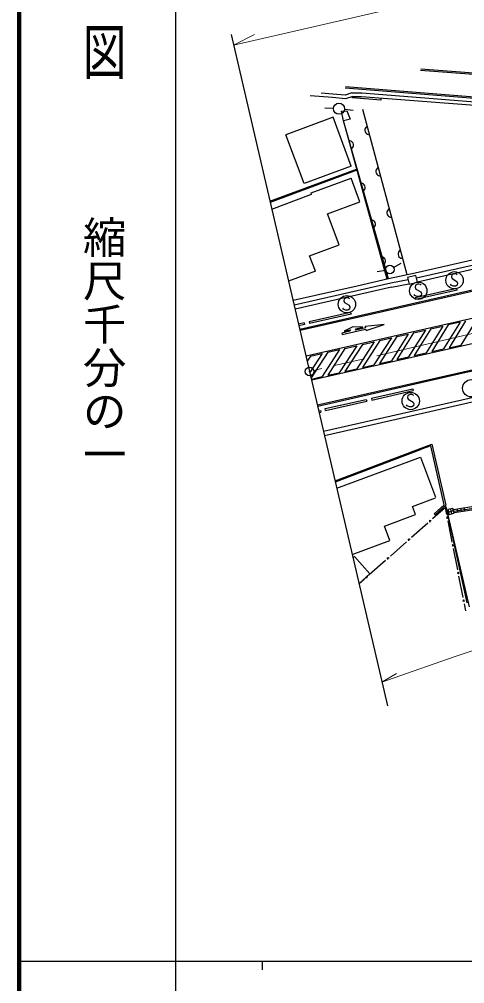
# Model space of a CAD drawing. Units: millimetres, scale not verified. Extents: x 40000 to 680000, y 20000 to 380000.
# Drawn here: x 40000 to 91348, y 202409 to 313654 of the extents above; entities that cross this region are included whole.
import ezdxf
from ezdxf.enums import TextEntityAlignment as Align

# ---------------------------------------------------------------- set-up
doc = ezdxf.new("R2010")
doc.units = ezdxf.units.MM
doc.header["$LTSCALE"] = 1000
doc.linetypes.add('CHAIN', pattern=[18.5, 12, -1.5, 3.5, -1.5])
for name, color, linetype, lineweight in [('M-BGD', 7, 'Continuous', 25), ('M-BGD-EXST', 7, 'Continuous', 25), ('M-BMK', 2, 'CHAIN', 13), ('M-BMK-OTRS', 5, 'Continuous', 25), ('M-BMK-SRVR', 3, 'Continuous', 25), ('M-STR-HTXT', 7, 'Continuous', 13), ('M-STR-STRC', 7, 'Continuous', 25), ('M-TTL', 2, 'Continuous', 140), ('M-TTL-BAND', 7, 'Continuous', 25)]:
    doc.layers.add(name, color=color, linetype=linetype, lineweight=lineweight)
doc.styles.add('@ＭＳ ゴシック', font='')
doc.styles.get('@ＭＳ ゴシック').set_extended_font_data('@MS Gothic')

msp = doc.modelspace()

# ---------------------------------------------------------------- linework, layer by layer
at = {"layer": 'M-BGD'}
for p, q in [((86268, 307801), (98460, 306848)), ((86279, 307950), (98472, 306998)), ((76108, 304615), (73551, 304827)), ((76146, 305033), (74803, 305145)), ((77570, 304892), (76146, 305033)), ((78323, 305161), (77570, 304892)), ((77579, 305732), (148354, 300189)), ((77591, 305882), (148365, 300338)), ((78323, 305161), (79475, 305159)), ((79475, 305159), (93032, 304089)), ((77622, 304464), (76108, 304615)), ((78452, 304761), (77622, 304464)), ((78426, 304585), (78438, 304735)), ((81675, 304314), (78426, 304585)), ((78452, 304761), (79459, 304759)), ((79459, 304759), (93002, 303690)), ((81688, 304463), (81675, 304314)), ((76207, 303362), (75207, 303393)), ((77162, 303049), (77765, 303080)), ((77369, 301954), (77162, 303049)), ((77503, 303277), (78498, 303178)), ((77765, 303080), (78132, 302150)), ((84725, 284174), (79607, 303233)), ((76196, 302363), (70744, 300320)), ((78273, 296694), (76196, 302363)), ((78132, 302150), (77369, 301954)), ((77863, 300173), (77369, 301954)), ((82556, 283702), (77369, 301954)), ((79828, 300945), (79821, 300818)), ((79821, 300818), (79862, 300664)), ((79860, 301057), (79828, 300945)), ((79931, 301179), (79860, 301057)), ((79862, 300664), (79932, 300558)), ((80012, 301263), (79931, 301179)), ((79932, 300558), (80016, 300477)), ((80117, 301333), (80012, 301263)), ((80016, 300477), (80138, 300407)), ((80138, 300407), (80251, 300375)), ((80251, 300375), (80377, 300367)), ((72847, 294706), (70744, 300320)), ((79797, 293125), (77863, 300173)), ((78111, 299640), (77984, 299648)), ((78223, 299608), (78111, 299640)), ((78345, 299537), (78223, 299608)), ((78429, 299456), (78345, 299537)), ((78498, 299351), (78429, 299456)), ((78540, 299196), (78498, 299351)), ((78242, 298682), (78348, 298752)), ((78348, 298752), (78429, 298835)), ((78429, 298835), (78500, 298958)), ((78500, 298958), (78532, 299070)), ((78532, 299070), (78540, 299196)), ((68898, 292675), (78858, 296376)), ((78910, 296236), (68932, 292528)), ((78273, 296694), (72847, 294706)), ((78858, 296376), (78910, 296236)), ((81108, 296180), (81100, 296054)), ((81100, 296054), (81142, 295899)), ((81140, 296292), (81108, 296180)), ((81210, 296415), (81140, 296292)), ((81291, 296499), (81210, 296415)), ((81397, 296568), (81291, 296499)), ((73653, 293623), (78241, 295342)), ((79263, 292615), (78241, 295342)), ((81142, 295899), (81211, 295794)), ((81211, 295794), (81295, 295713)), ((81295, 295713), (81418, 295642)), ((81418, 295642), (81530, 295610)), ((81530, 295610), (81656, 295603)), ((79440, 294733), (79313, 294739)), ((79552, 294702), (79440, 294733)), ((79675, 294633), (79552, 294702)), ((79582, 293776), (79686, 293847)), ((79760, 294552), (79675, 294633)), ((79686, 293847), (79767, 293931)), ((79831, 294447), (79760, 294552)), ((79767, 293931), (79836, 294055)), ((79873, 294293), (79831, 294447)), ((79836, 294055), (79867, 294167)), ((79867, 294167), (79873, 294293)), ((69111, 291760), (73705, 293482)), ((138725, 292984), (72341, 277887)), ((138759, 292838), (72375, 277741)), ((73705, 293482), (73653, 293623)), ((75523, 291207), (79263, 292615)), ((82397, 283666), (79797, 293125)), ((82419, 291527), (82387, 291415)), ((82490, 291650), (82419, 291527)), ((82571, 291734), (82490, 291650)), ((82676, 291804), (82571, 291734)), ((85791, 283826), (123137, 292385)), ((85891, 283387), (123238, 291947)), ((76871, 287626), (75523, 291207)), ((80619, 290496), (80493, 290503)), ((80732, 290465), (80619, 290496)), ((80855, 290396), (80732, 290465)), ((80940, 290316), (80855, 290396)), ((82387, 291415), (82380, 291289)), ((82380, 291289), (82421, 291135)), ((82421, 291135), (82491, 291029)), ((82491, 291029), (82575, 290948)), ((82575, 290948), (82697, 290877)), ((82697, 290877), (82809, 290845)), ((82809, 290845), (82936, 290838)), ((114946, 291039), (85653, 284375)), ((73053, 274828), (139451, 289923)), ((80761, 289539), (80866, 289610)), ((80866, 289610), (80946, 289695)), ((81010, 290211), (80940, 290316)), ((80946, 289695), (81016, 289818)), ((81053, 290057), (81010, 290211)), ((81016, 289818), (81047, 289930)), ((81047, 289930), (81053, 290057)), ((73472, 286361), (76871, 287626)), ((83956, 287039), (83850, 286969)), ((74135, 284581), (73472, 286361)), ((137563, 286548), (73709, 272011)), ((81799, 286260), (81673, 286266)), ((81912, 286229), (81799, 286260)), ((82035, 286159), (81912, 286229)), ((82119, 286079), (82035, 286159)), ((82190, 285974), (82119, 286079)), ((82233, 285820), (82190, 285974)), ((83667, 286651), (83659, 286524)), ((83659, 286524), (83701, 286370)), ((83699, 286763), (83667, 286651)), ((83769, 286885), (83699, 286763)), ((83701, 286370), (83770, 286264)), ((83850, 286969), (83769, 286885)), ((83770, 286264), (83854, 286183)), ((83854, 286183), (83977, 286113)), ((83977, 286113), (84089, 286081)), ((84089, 286081), (84215, 286073)), ((81941, 285303), (82046, 285373)), ((82046, 285373), (82126, 285458)), ((82126, 285458), (82196, 285581)), ((82196, 285581), (82227, 285694)), ((82227, 285694), (82233, 285820)), ((83149, 285027), (84024, 285513)), ((74135, 284581), (71050, 283432)), ((82556, 283702), (78951, 282876)), ((82221, 284691), (81238, 284504)), ((85653, 284375), (82556, 283702)), ((85709, 284094), (84746, 283861)), ((84746, 283861), (84934, 283086)), ((85896, 283319), (85709, 284094)), ((78951, 282876), (71569, 281201)), ((71681, 280721), (82814, 283255)), ((82916, 282765), (71794, 280234)), ((82814, 283255), (84819, 283630)), ((82916, 282765), (84911, 283139)), ((84934, 283086), (85896, 283319)), ((90427, 282619), (85650, 281536)), ((90471, 282424), (90427, 282619)), ((85650, 281536), (85694, 281341)), ((90471, 282424), (85694, 281341)), ((78200, 279846), (73421, 278755)), ((78245, 279651), (73466, 278560)), ((78200, 279846), (78245, 279651)), ((72836, 278639), (72199, 278494)), ((72881, 278444), (72245, 278300)), ((72836, 278639), (72881, 278444)), ((73421, 278755), (73466, 278560)), ((78440, 278186), (77445, 277669)), ((79602, 278148), (78440, 278186)), ((78805, 277960), (79602, 278148)), ((82062, 278464), (79866, 278200)), ((79866, 278200), (79898, 278063)), ((79978, 277775), (82062, 278464)), ((88821, 278259), (86914, 275171)), ((87448, 277947), (88821, 278259)), ((89444, 278400), (87546, 275315)), ((90815, 278712), (88899, 275623)), ((90815, 278712), (89444, 278400)), ((91437, 278853), (89539, 275769)), ((92820, 279168), (90887, 276076)), ((114993, 278304), (91153, 272965)), ((115027, 278158), (91186, 272819)), ((78119, 277663), (77181, 277440)), ((77181, 277440), (77209, 277298)), ((77209, 277298), (79930, 277906)), ((77445, 277669), (78200, 277825)), ((78200, 277825), (78119, 277663)), ((79898, 278063), (78746, 277807)), ((78746, 277807), (78805, 277960)), ((79930, 277906), (79978, 277775)), ((83542, 277058), (81538, 273947)), ((84815, 277348), (82911, 274260)), ((85448, 277492), (83541, 274403)), ((83542, 277058), (84815, 277348)), ((86818, 277803), (84873, 274707)), ((85448, 277492), (86818, 277803)), ((87448, 277947), (85520, 274854)), ((78914, 276006), (76886, 272888)), ((79557, 276153), (77537, 273037)), ((77537, 275693), (78914, 276006)), ((80918, 276462), (78916, 273351)), ((81572, 276611), (79557, 273497)), ((79557, 276153), (80918, 276462)), ((82916, 276916), (80890, 273800)), ((81572, 276611), (82916, 276916)), ((89539, 275769), (90887, 276076)), ((73558, 274789), (73194, 274222)), ((74917, 275098), (73501, 272904)), ((73558, 274789), (74917, 275098)), ((75555, 275243), (73646, 272278)), ((76914, 275552), (74903, 272437)), ((75555, 275243), (76914, 275552)), ((77537, 275693), (75557, 272586)), ((85520, 274854), (86914, 275171)), ((87546, 275315), (88899, 275623)), ((111749, 274434), (75083, 266108)), ((112016, 273982), (75196, 265621)), ((79557, 273497), (80890, 273800)), ((81538, 273947), (82911, 274260)), ((83541, 274403), (84873, 274707)), ((91153, 272965), (74380, 269127)), ((91186, 272819), (74414, 268981)), ((75557, 272586), (76886, 272888)), ((77537, 273037), (78916, 273351)), ((73675, 272157), (74903, 272437)), ((80600, 269934), (85355, 271022)), ((80645, 269739), (85399, 270827)), ((85355, 271022), (85399, 270827)), ((75243, 268741), (80007, 269802)), ((75287, 268546), (80051, 269607)), ((80007, 269802), (80051, 269607)), ((80600, 269934), (80645, 269739)), ((74525, 268506), (74706, 268546)), ((74570, 268311), (74749, 268350)), ((74706, 268546), (74749, 268350)), ((75287, 268546), (75243, 268741)), ((76405, 260428), (86313, 264201)), ((76439, 260281), (86361, 264059)), ((86313, 264201), (87570, 264632)), ((87460, 264436), (86361, 264059)), ((88990, 257665), (87460, 264436)), ((87570, 264632), (89156, 257614)), ((76607, 259560), (86258, 263127)), ((86258, 263127), (87992, 258525)), ((85325, 257453), (87995, 258450)), ((85675, 256516), (85325, 257453)), ((89128, 257353), (87646, 256039)), ((87831, 256590), (88990, 257665)), ((89156, 257614), (87933, 256480)), ((89288, 256538), (89128, 257353)), ((89190, 257430), (91594, 246360)), ((91886, 245863), (89193, 257451)), ((89995, 257233), (89406, 257092)), ((89406, 257092), (89541, 256528)), ((89699, 257162), (89833, 256598)), ((90130, 256669), (89995, 257233)), ((90061, 257126), (92878, 257553)), ((90120, 256735), (90061, 257126)), ((90091, 256930), (92908, 257357)), ((92938, 257161), (90120, 256735)), ((90464, 257187), (90523, 256796)), ((90866, 257248), (90925, 256856)), ((91269, 257309), (91328, 256917)), ((82114, 255188), (85675, 256516)), ((87343, 255664), (87387, 255916)), ((87933, 256480), (87831, 256590)), ((87933, 256480), (87831, 256590)), ((89263, 256252), (89458, 256087)), ((89301, 256056), (89420, 256283)), ((90063, 256951), (89473, 256810)), ((89541, 256528), (90130, 256669)), ((82726, 253549), (82114, 255188)), ((87085, 255541), (85214, 253882)), ((87493, 255796), (87237, 255783)), ((89915, 253349), (89433, 255802)), ((85061, 253640), (84806, 253627)), ((84912, 253507), (84955, 253760)), ((78384, 251928), (82726, 253549)), ((84653, 253385), (82782, 251726)), ((89890, 253064), (90086, 252898)), ((89929, 252867), (90047, 253094)), ((90543, 250160), (90060, 252613)), ((78475, 251535), (78629, 251676)), ((80422, 249701), (78629, 251676)), ((82630, 251484), (82374, 251471)), ((82480, 251351), (82524, 251604)), ((82221, 251229), (80351, 249570)), ((79169, 248554), (80422, 249701)), ((80198, 249328), (79942, 249315)), ((80048, 249195), (80092, 249447)), ((90517, 249875), (90713, 249709)), ((90556, 249678), (90674, 249906)), ((91170, 246971), (90687, 249424)), ((79790, 249072), (79175, 248528)), ((91144, 246686), (91340, 246520)), ((91183, 246489), (91301, 246717)), ((91475, 245420), (91314, 246235))]:
    msp.add_line(p, q, dxfattribs=at)
for centre, radius in [((76856, 303341), 650), ((82712, 284785), 500)]:
    msp.add_circle(centre, radius, dxfattribs=at)
at = {"layer": 'M-BGD-EXST'}
for p, q in [((89855, 284183), (89815, 283943)), ((89815, 283943), (89895, 283743)), ((90095, 284303), (89855, 284183)), ((89895, 283743), (90455, 283423)), ((90255, 284303), (90095, 284303)), ((90415, 284263), (90255, 284303)), ((90495, 284183), (90415, 284263)), ((85678, 282980), (85638, 282740)), ((85638, 282740), (85718, 282540)), ((85918, 283100), (85678, 282980)), ((86078, 283100), (85918, 283100)), ((86238, 283060), (86078, 283100)), ((86318, 282980), (86238, 283060)), ((89775, 282983), (89695, 283103)), ((90015, 282863), (89775, 282983)), ((90295, 282863), (90015, 282863)), ((90495, 282983), (90295, 282863)), ((90455, 283423), (90535, 283223)), ((90535, 283223), (90495, 282983)), ((77683, 281542), (77443, 281422)), ((77843, 281542), (77683, 281542)), ((78003, 281502), (77843, 281542)), ((78083, 281422), (78003, 281502)), ((85598, 281780), (85518, 281900)), ((85838, 281660), (85598, 281780)), ((85718, 282540), (86278, 282220)), ((86118, 281660), (85838, 281660)), ((86318, 281780), (86118, 281660)), ((86278, 282220), (86358, 282020)), ((86358, 282020), (86318, 281780)), ((77363, 280222), (77283, 280342)), ((77443, 281422), (77403, 281182)), ((77403, 281182), (77483, 280982)), ((77483, 280982), (78043, 280662)), ((78043, 280662), (78123, 280462)), ((78123, 280462), (78083, 280222)), ((77603, 280102), (77363, 280222)), ((77883, 280102), (77603, 280102)), ((78083, 280222), (77883, 280102)), ((85045, 270383), (84805, 270263)), ((85205, 270383), (85045, 270383)), ((85365, 270343), (85205, 270383)), ((85445, 270263), (85365, 270343)), ((84805, 270263), (84765, 270023)), ((84765, 270023), (84845, 269823)), ((84845, 269823), (85405, 269503)), ((85405, 269503), (85485, 269303)), ((85485, 269303), (85445, 269063)), ((84725, 269063), (84645, 269183)), ((84965, 268943), (84725, 269063)), ((85245, 268943), (84965, 268943)), ((85445, 269063), (85245, 268943))]:
    msp.add_line(p, q, dxfattribs=at)
for centre in [(90175, 283543), (85998, 282340), (77763, 280782), (92099, 271093), (85125, 269623)]:
    msp.add_circle(centre, 1000, dxfattribs=at)
at = {"layer": 'M-BMK'}
msp.add_line((164968, 294337), (73957, 273150), dxfattribs=at)
at = {"layer": 'M-BMK-OTRS'}
for p, q in [((64427, 311883), (73470, 273037)), ((73470, 273037), (82454, 234446))]:
    msp.add_line(p, q, dxfattribs=at)
at = {"layer": 'M-BMK-SRVR'}
for radius in [500, 20]:
    msp.add_circle((73470, 273037), radius, dxfattribs=at)
at = {"layer": 'M-STR-HTXT'}
for p, q in [((64698, 310673), (135525, 326983)), ((64698, 310673), (67114, 311881)), ((85414, 238460), (81780, 237198)), ((81780, 237198), (83475, 238179))]:
    msp.add_line(p, q, dxfattribs=at)
msp.add_arc((224395, -154035), 416375, 87.03114, 109.49881, dxfattribs=at)
at = {"layer": 'M-STR-STRC'}
for p, q in [((90427, 282619), (85650, 281536)), ((90471, 282424), (90427, 282619)), ((85650, 281536), (85694, 281341)), ((90471, 282424), (85694, 281341)), ((78200, 279846), (73421, 278755)), ((78245, 279651), (73466, 278560)), ((78200, 279846), (78245, 279651)), ((72836, 278639), (72199, 278494)), ((72881, 278444), (72245, 278300)), ((72836, 278639), (72881, 278444)), ((73421, 278755), (73466, 278560)), ((80600, 269934), (85355, 271022)), ((80645, 269739), (85399, 270827)), ((85355, 271022), (85399, 270827)), ((75243, 268741), (80007, 269802)), ((75287, 268546), (80051, 269607)), ((80007, 269802), (80051, 269607)), ((80600, 269934), (80645, 269739)), ((74525, 268506), (74706, 268546)), ((74570, 268311), (74749, 268350)), ((74706, 268546), (74749, 268350)), ((75287, 268546), (75243, 268741))]:
    msp.add_line(p, q, dxfattribs=at)
at = {"layer": 'M-TTL'}
msp.add_line((40000, 380000), (40000, 20000), dxfattribs=at)
at = {"layer": 'M-TTL-BAND'}
for p, q in [((58000, 370000), (58000, 20000)), ((40000, 205000), (579000, 205000)), ((68000, 205000), (68000, 204000))]:
    msp.add_line(p, q, dxfattribs=at)

# ---------------------------------------------------------------- texts
at = {"layer": 'M-TTL-BAND', "style": '@ＭＳ ゴシック', "width": 1.4}
msp.add_text('平  面  図', height=3666, rotation=270, dxfattribs=at).set_placement((49777, 306475), align=Align.MIDDLE_RIGHT)
at = {"layer": 'M-TTL-BAND', "style": '@ＭＳ ゴシック'}
msp.add_text('縮尺千分の一', height=3666, rotation=270, dxfattribs=at).set_placement((49777, 261030), align=Align.MIDDLE_RIGHT)

doc.saveas('drawing.dxf')
